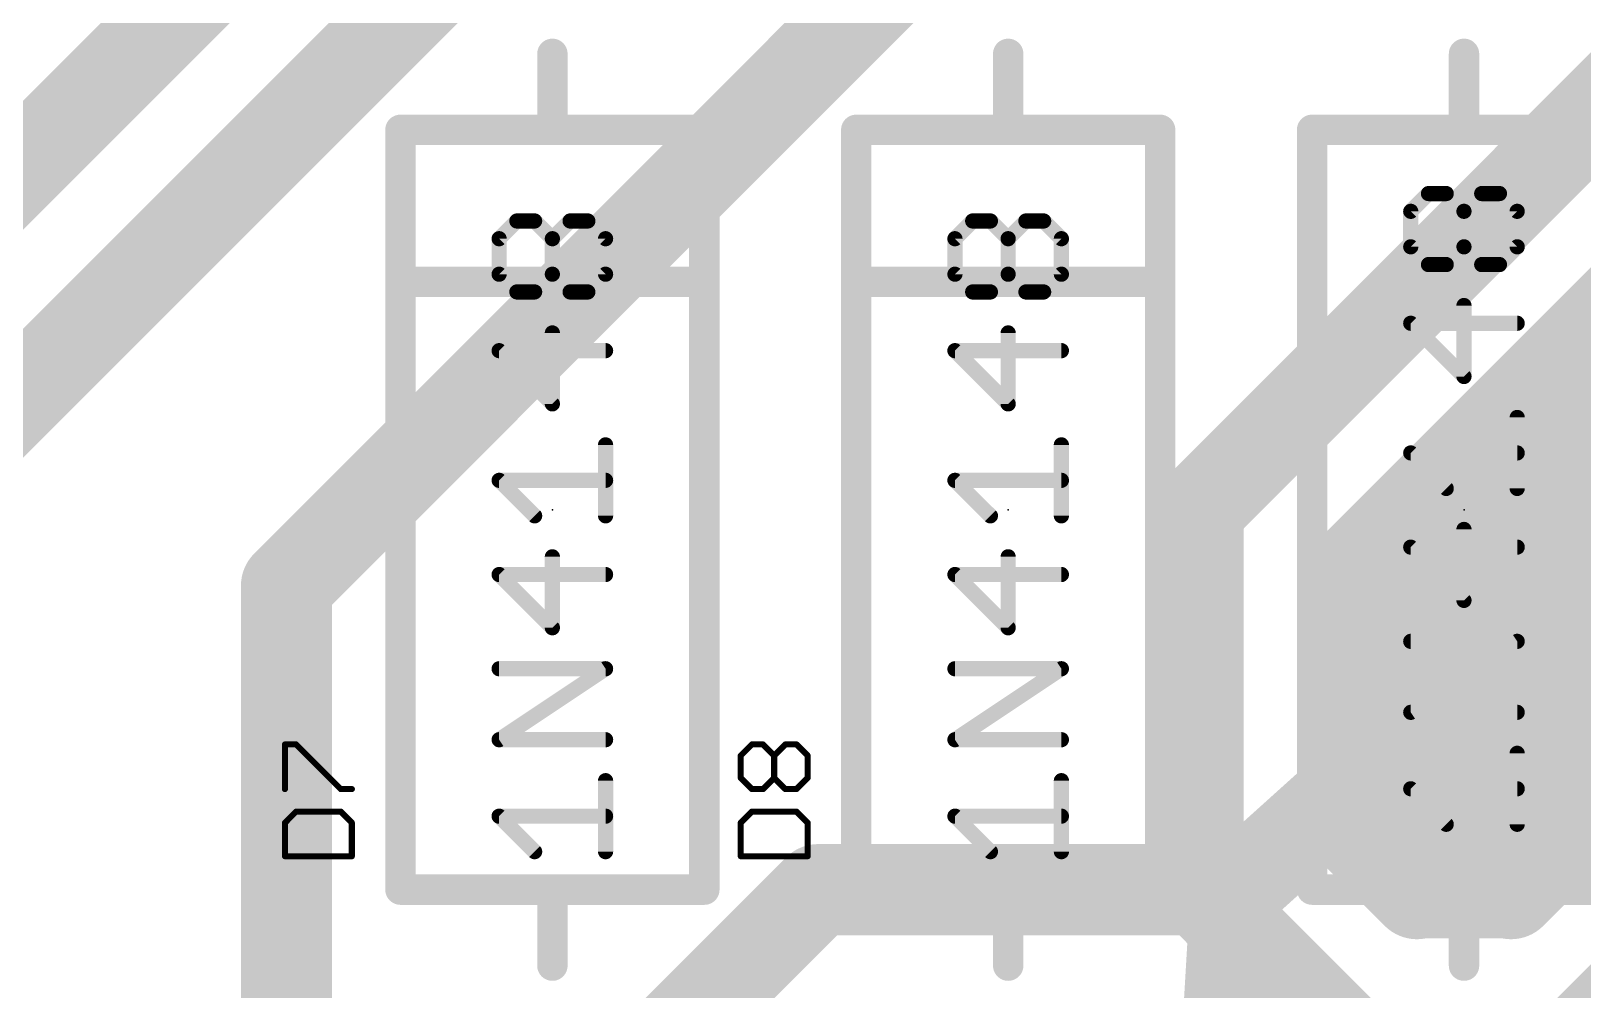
# Model space of a CAD drawing. Extents: x 0 to 88.9, y -10.5 to 54.6.
# Drawn here: x 58.82 to 71.8, y 33.45 to 41.47 of the extents above; entities that cross this region are included whole.
import ezdxf

# ---------------------------------------------------------------- set-up
doc = ezdxf.new("R2010")
doc.units = 0
for name, color, linetype in [('1', 22, 'CONTINUOUS'), ('16', 175, 'CONTINUOUS'), ('21', 253, 'CONTINUOUS'), ('23', 7, 'CONTINUOUS'), ('25', 253, 'CONTINUOUS')]:
    doc.layers.add(name, color=color, linetype=linetype)

msp = doc.modelspace()

# ---------------------------------------------------------------- linework, layer by layer
at = {"layer": '1', "const_width": 0.762}
for points in [[(68.8975, 34.29), (72.0725, 37.1475)], [(72.0725, 37.1475), (73.025, 37.1475)], [(68.7388, 31.5913), (68.8975, 34.29)]]:
    msp.add_lwpolyline(points, dxfattribs=at)
at = {"layer": '1', "const_width": 0.381}
for points in [[(72.0725, 37.338, 1), (72.0725, 36.957)], [(72.1999, 37.0059, 1), (71.9451, 37.2891)], [(69.0877, 34.2788, 1), (68.7073, 34.3012)], [(68.7701, 34.4316, 1), (69.0249, 34.1484)]]:
    msp.add_lwpolyline(points, format="xyb", dxfattribs=at)
at = {"layer": '16', "const_width": 0.762}
for points in [[(53.34, 33.02), (62.865, 42.545)], [(60.96, 42.545), (56.515, 38.1)], [(66.675, 42.545), (60.96, 36.83)], [(73.025, 41.91), (68.58, 37.465)], [(69.85, 36.9389), (73.7444, 40.8333)], [(71.773, 38.862), (75.0742, 38.862)], [(71.011, 38.1), (83.82, 38.1)], [(68.58, 37.465), (68.58, 34.29)], [(70.249, 37.338), (83.82, 37.338)], [(69.85, 34.8161), (69.85, 36.9389)], [(60.96, 36.83), (60.96, 31.75)], [(69.85, 36.576), (83.82, 36.576)], [(69.85, 35.814), (83.82, 35.814)], [(72.3056, 35.3666), (71.1956, 34.2566)], [(69.85, 35.052), (71.9909, 35.052)], [(70.4094, 34.2566), (69.85, 34.8161)], [(65.405, 34.29), (63.5, 32.385)], [(68.58, 34.29), (65.405, 34.29)], [(70.485, 32.385), (68.58, 34.29)], [(70.376, 34.29), (71.2289, 34.29)], [(70.4286, 34.2646), (70.4094, 34.2566)], [(71.1764, 34.2646), (70.4286, 34.2646)], [(71.12, 32.385), (73.025, 34.29)], [(71.1956, 34.2566), (71.1764, 34.2646)]]:
    msp.add_lwpolyline(points, dxfattribs=at)
at = {"layer": '16', "const_width": 0.381}
for points in [[(71.773, 39.0525, 1), (71.773, 38.6715)], [(71.011, 38.2905, 1), (71.011, 37.9095)], [(68.7705, 37.465, 1), (68.3895, 37.465)], [(68.4453, 37.5997, 1), (68.7147, 37.3303)], [(70.249, 37.5285, 1), (70.249, 37.1475)], [(70.0405, 36.9389, 1), (69.6595, 36.9389)], [(69.7153, 37.0737, 1), (69.9847, 36.8042)], [(61.1505, 36.83, 1), (60.7695, 36.83)], [(60.8253, 36.9647, 1), (61.0947, 36.6953)], [(69.85, 36.7665, 1), (69.85, 36.3855)], [(69.85, 36.0045, 1), (69.85, 35.6235)], [(69.85, 35.2425, 1), (69.85, 34.8615)], [(69.9847, 34.9508, 1), (69.7153, 34.6813)], [(69.6595, 34.8161, 1), (70.0405, 34.8161)], [(65.405, 34.4805, 1), (65.405, 34.0995)], [(65.5397, 34.1553, 1), (65.2703, 34.4247)], [(68.7147, 34.4247, 1), (68.4453, 34.1553)], [(68.58, 34.0995, 1), (68.58, 34.4805)], [(70.376, 34.4805, 1), (70.376, 34.0995)], [(70.4286, 34.4551, 1), (70.4286, 34.0741)], [(70.5015, 34.0886, 1), (70.3557, 34.4406)], [(71.2493, 34.4406, 1), (71.1035, 34.0886)], [(71.1764, 34.0741, 1), (71.1764, 34.4551)], [(71.2289, 34.0995, 1), (71.2289, 34.4805)], [(70.3365, 34.4326, 1), (70.4823, 34.0806)], [(70.2747, 34.1219, 1), (70.5441, 34.3913)], [(71.0609, 34.3913, 1), (71.3303, 34.1219)], [(71.1227, 34.0806, 1), (71.2685, 34.4326)], [(68.3895, 34.29, 1), (68.7705, 34.29)]]:
    msp.add_lwpolyline(points, format="xyb", dxfattribs=at)
at = {"layer": '21'}
for points, const_width in [([(63.1825, 40.64), (63.1825, 41.275)], 0.254), ([(66.9925, 40.64), (66.9925, 41.275)], 0.254), ([(70.8025, 40.64), (70.8025, 41.275)], 0.254), ([(61.9125, 40.64), (61.9125, 39.37)], 0.254), ([(63.1825, 40.64), (61.9125, 40.64)], 0.254), ([(64.4525, 40.64), (63.1825, 40.64)], 0.254), ([(64.4525, 39.37), (64.4525, 40.64)], 0.254), ([(65.7225, 40.64), (65.7225, 39.37)], 0.254), ([(66.9925, 40.64), (65.7225, 40.64)], 0.254), ([(68.2625, 40.64), (66.9925, 40.64)], 0.254), ([(68.2625, 39.37), (68.2625, 40.64)], 0.254), ([(70.8025, 40.64), (69.5325, 40.64)], 0.254), ([(69.5325, 40.64), (69.5325, 35.56)], 0.254), ([(72.0725, 40.64), (70.8025, 40.64)], 0.254), ([(70.3572, 39.9589), (70.5055, 40.1072)], 0.127), ([(70.5055, 40.1072), (70.6538, 40.1072)], 0.127), ([(70.6538, 40.1072), (70.8021, 39.9589)], 0.127), ([(70.8021, 39.9589), (70.9504, 40.1072)], 0.127), ([(70.9504, 40.1072), (71.0987, 40.1072)], 0.127), ([(71.0987, 40.1072), (71.247, 39.9589)], 0.127), ([(70.3572, 39.6623), (70.3572, 39.9589)], 0.127), ([(70.8021, 39.6623), (70.8021, 39.9589)], 0.127), ([(71.247, 39.9589), (71.247, 39.6623)], 0.127), ([(62.7372, 39.73), (62.8855, 39.8783)], 0.127), ([(62.8855, 39.8783), (63.0338, 39.8783)], 0.127), ([(63.0338, 39.8783), (63.1821, 39.73)], 0.127), ([(63.1821, 39.73), (63.3304, 39.8783)], 0.127), ([(63.3304, 39.8783), (63.4787, 39.8783)], 0.127), ([(63.4787, 39.8783), (63.627, 39.73)], 0.127), ([(66.5472, 39.73), (66.6955, 39.8783)], 0.127), ([(66.6955, 39.8783), (66.8438, 39.8783)], 0.127), ([(66.8438, 39.8783), (66.9921, 39.73)], 0.127), ([(66.9921, 39.73), (67.1404, 39.8783)], 0.127), ([(67.1404, 39.8783), (67.2887, 39.8783)], 0.127), ([(67.2887, 39.8783), (67.437, 39.73)], 0.127), ([(62.7372, 39.4334), (62.7372, 39.73)], 0.127), ([(63.1821, 39.4334), (63.1821, 39.73)], 0.127), ([(63.627, 39.73), (63.627, 39.4334)], 0.127), ([(66.5472, 39.4334), (66.5472, 39.73)], 0.127), ([(66.9921, 39.4334), (66.9921, 39.73)], 0.127), ([(67.437, 39.73), (67.437, 39.4334)], 0.127), ([(70.5055, 39.514), (70.3572, 39.6623)], 0.127), ([(70.8021, 39.6623), (70.6538, 39.514)], 0.127), ([(70.9504, 39.514), (70.8021, 39.6623)], 0.127), ([(71.247, 39.6623), (71.0987, 39.514)], 0.127), ([(70.6538, 39.514), (70.5055, 39.514)], 0.127), ([(71.0987, 39.514), (70.9504, 39.514)], 0.127), ([(61.9125, 39.37), (61.9125, 34.29)], 0.254), ([(61.9125, 39.37), (64.4525, 39.37)], 0.254), ([(62.8855, 39.2851), (62.7372, 39.4334)], 0.127), ([(63.1821, 39.4334), (63.0338, 39.2851)], 0.127), ([(63.3304, 39.2851), (63.1821, 39.4334)], 0.127), ([(63.627, 39.4334), (63.4787, 39.2851)], 0.127), ([(64.4525, 34.29), (64.4525, 39.37)], 0.254), ([(65.7225, 39.37), (65.7225, 34.29)], 0.254), ([(65.7225, 39.37), (68.2625, 39.37)], 0.254), ([(66.6955, 39.2851), (66.5472, 39.4334)], 0.127), ([(66.9921, 39.4334), (66.8438, 39.2851)], 0.127), ([(67.1404, 39.2851), (66.9921, 39.4334)], 0.127), ([(67.437, 39.4334), (67.2887, 39.2851)], 0.127), ([(68.2625, 34.29), (68.2625, 39.37)], 0.254), ([(63.0338, 39.2851), (62.8855, 39.2851)], 0.127), ([(63.4787, 39.2851), (63.3304, 39.2851)], 0.127), ([(66.8438, 39.2851), (66.6955, 39.2851)], 0.127), ([(67.2887, 39.2851), (67.1404, 39.2851)], 0.127), ([(70.8021, 38.5785), (70.8021, 39.1716)], 0.127), ([(71.247, 39.0233), (70.3572, 39.0233)], 0.127), ([(70.3572, 39.0233), (70.8021, 38.5785)], 0.127), ([(63.1821, 38.3496), (63.1821, 38.9427)], 0.127), ([(66.9921, 38.3496), (66.9921, 38.9427)], 0.127), ([(63.627, 38.7945), (62.7372, 38.7945)], 0.127), ([(62.7372, 38.7945), (63.1821, 38.3496)], 0.127), ([(67.437, 38.7945), (66.5472, 38.7945)], 0.127), ([(66.5472, 38.7945), (66.9921, 38.3496)], 0.127), ([(71.247, 37.6429), (71.247, 38.2361)], 0.127), ([(63.627, 37.4141), (63.627, 38.0072)], 0.127), ([(67.437, 37.4141), (67.437, 38.0072)], 0.127), ([(70.6538, 37.6429), (70.3572, 37.9395)], 0.127), ([(70.3572, 37.9395), (71.247, 37.9395)], 0.127), ([(63.0338, 37.4141), (62.7372, 37.7106)], 0.127), ([(62.7372, 37.7106), (63.627, 37.7106)], 0.127), ([(66.8438, 37.4141), (66.5472, 37.7106)], 0.127), ([(66.5472, 37.7106), (67.437, 37.7106)], 0.127), ([(70.8021, 36.7074), (70.8021, 37.3006)], 0.127), ([(63.1821, 36.4785), (63.1821, 37.0717)], 0.127), ([(66.9921, 36.4785), (66.9921, 37.0717)], 0.127), ([(71.247, 37.1523), (70.3572, 37.1523)], 0.127), ([(70.3572, 37.1523), (70.8021, 36.7074)], 0.127), ([(63.627, 36.9234), (62.7372, 36.9234)], 0.127), ([(62.7372, 36.9234), (63.1821, 36.4785)], 0.127), ([(67.437, 36.9234), (66.5472, 36.9234)], 0.127), ([(66.5472, 36.9234), (66.9921, 36.4785)], 0.127), ([(70.3572, 35.7719), (71.247, 36.3651)], 0.127), ([(71.247, 36.3651), (70.3572, 36.3651)], 0.127), ([(62.7372, 35.543), (63.627, 36.1362)], 0.127), ([(63.627, 36.1362), (62.7372, 36.1362)], 0.127), ([(66.5472, 35.543), (67.437, 36.1362)], 0.127), ([(67.437, 36.1362), (66.5472, 36.1362)], 0.127), ([(71.247, 35.7719), (70.3572, 35.7719)], 0.127), ([(69.5325, 35.56), (69.5325, 34.29)], 0.254), ([(72.0725, 35.56), (69.5325, 35.56)], 0.254), ([(63.627, 35.543), (62.7372, 35.543)], 0.127), ([(67.437, 35.543), (66.5472, 35.543)], 0.127), ([(71.247, 34.8364), (71.247, 35.4296)], 0.127), ([(63.627, 34.6075), (63.627, 35.2007)], 0.127), ([(67.437, 34.6075), (67.437, 35.2007)], 0.127), ([(70.6538, 34.8364), (70.3572, 35.133)], 0.127), ([(70.3572, 35.133), (71.247, 35.133)], 0.127), ([(63.0338, 34.6075), (62.7372, 34.9041)], 0.127), ([(62.7372, 34.9041), (63.627, 34.9041)], 0.127), ([(66.8438, 34.6075), (66.5472, 34.9041)], 0.127), ([(66.5472, 34.9041), (67.437, 34.9041)], 0.127), ([(61.9125, 34.29), (63.1825, 34.29)], 0.254), ([(63.1825, 34.29), (64.4525, 34.29)], 0.254), ([(63.1825, 34.29), (63.1825, 33.655)], 0.254), ([(65.7225, 34.29), (66.9925, 34.29)], 0.254), ([(66.9925, 34.29), (68.2625, 34.29)], 0.254), ([(66.9925, 34.29), (66.9925, 33.655)], 0.254), ([(69.5325, 34.29), (70.8025, 34.29)], 0.254), ([(70.8025, 34.29), (72.0725, 34.29)], 0.254), ([(70.8025, 34.29), (70.8025, 33.655)], 0.254)]:
    msp.add_lwpolyline(points, dxfattribs=dict(at, const_width=const_width))
for points, const_width in [([(63.246, 41.275, 1), (63.119, 41.275)], 0.127), ([(67.056, 41.275, 1), (66.929, 41.275)], 0.127), ([(70.866, 41.275, 1), (70.739, 41.275)], 0.127), ([(61.976, 40.64, 1), (61.849, 40.64)], 0.127), ([(61.9125, 40.7035, 1), (61.9125, 40.5765)], 0.127), ([(63.1825, 40.7035, 1), (63.1825, 40.5765)], 0.127), ([(63.1825, 40.5765, 1), (63.1825, 40.7035)], 0.127), ([(64.516, 40.64, 1), (64.389, 40.64)], 0.127), ([(64.4525, 40.5765, 1), (64.4525, 40.7035)], 0.127), ([(65.786, 40.64, 1), (65.659, 40.64)], 0.127), ([(65.7225, 40.7035, 1), (65.7225, 40.5765)], 0.127), ([(66.9925, 40.7035, 1), (66.9925, 40.5765)], 0.127), ([(66.9925, 40.5765, 1), (66.9925, 40.7035)], 0.127), ([(68.326, 40.64, 1), (68.199, 40.64)], 0.127), ([(68.2625, 40.5765, 1), (68.2625, 40.7035)], 0.127), ([(69.5325, 40.7035, 1), (69.5325, 40.5765)], 0.127), ([(69.596, 40.64, 1), (69.469, 40.64)], 0.127), ([(70.8025, 40.7035, 1), (70.8025, 40.5765)], 0.127), ([(70.8025, 40.5765, 1), (70.8025, 40.7035)], 0.127), ([(63.119, 40.64, 1), (63.246, 40.64)], 0.127), ([(66.929, 40.64, 1), (67.056, 40.64)], 0.127), ([(70.739, 40.64, 1), (70.866, 40.64)], 0.127), ([(70.5055, 40.1389, 1), (70.5055, 40.0754)], 0.0635), ([(70.528, 40.0847, 1), (70.4831, 40.1296)], 0.0635), ([(70.6763, 40.1296, 1), (70.6314, 40.0847)], 0.0635), ([(70.6538, 40.0754, 1), (70.6538, 40.1389)], 0.0635), ([(70.9504, 40.1389, 1), (70.9504, 40.0754)], 0.0635), ([(70.9729, 40.0847, 1), (70.928, 40.1296)], 0.0635), ([(71.1212, 40.1296, 1), (71.0763, 40.0847)], 0.0635), ([(71.0987, 40.0754, 1), (71.0987, 40.1389)], 0.0635), ([(70.389, 39.9589, 1), (70.3255, 39.9589)], 0.0635), ([(70.3348, 39.9813, 1), (70.3797, 39.9364)], 0.0635), ([(70.8339, 39.9589, 1), (70.7704, 39.9589)], 0.0635), ([(70.7797, 39.9813, 1), (70.8246, 39.9364)], 0.0635), ([(70.7797, 39.9364, 1), (70.8246, 39.9813)], 0.0635), ([(71.2788, 39.9589, 1), (71.2152, 39.9589)], 0.0635), ([(71.2245, 39.9364, 1), (71.2695, 39.9813)], 0.0635), ([(62.8855, 39.91, 1), (62.8855, 39.8465)], 0.0635), ([(62.908, 39.8558, 1), (62.8631, 39.9007)], 0.0635), ([(63.0563, 39.9007, 1), (63.0114, 39.8558)], 0.0635), ([(63.0338, 39.8465, 1), (63.0338, 39.91)], 0.0635), ([(63.3304, 39.91, 1), (63.3304, 39.8465)], 0.0635), ([(63.3529, 39.8558, 1), (63.308, 39.9007)], 0.0635), ([(63.5012, 39.9007, 1), (63.4563, 39.8558)], 0.0635), ([(63.4787, 39.8465, 1), (63.4787, 39.91)], 0.0635), ([(66.6955, 39.91, 1), (66.6955, 39.8465)], 0.0635), ([(66.718, 39.8558, 1), (66.6731, 39.9007)], 0.0635), ([(66.8663, 39.9007, 1), (66.8214, 39.8558)], 0.0635), ([(66.8438, 39.8465, 1), (66.8438, 39.91)], 0.0635), ([(67.1404, 39.91, 1), (67.1404, 39.8465)], 0.0635), ([(67.1629, 39.8558, 1), (67.118, 39.9007)], 0.0635), ([(67.3112, 39.9007, 1), (67.2663, 39.8558)], 0.0635), ([(67.2887, 39.8465, 1), (67.2887, 39.91)], 0.0635), ([(62.769, 39.73, 1), (62.7055, 39.73)], 0.0635), ([(62.7148, 39.7524, 1), (62.7597, 39.7075)], 0.0635), ([(63.2139, 39.73, 1), (63.1504, 39.73)], 0.0635), ([(63.1597, 39.7524, 1), (63.2046, 39.7075)], 0.0635), ([(63.1597, 39.7075, 1), (63.2046, 39.7524)], 0.0635), ([(63.6588, 39.73, 1), (63.5953, 39.73)], 0.0635), ([(63.6045, 39.7075, 1), (63.6495, 39.7524)], 0.0635), ([(66.579, 39.73, 1), (66.5155, 39.73)], 0.0635), ([(66.5248, 39.7524, 1), (66.5697, 39.7075)], 0.0635), ([(67.0239, 39.73, 1), (66.9604, 39.73)], 0.0635), ([(66.9697, 39.7524, 1), (67.0146, 39.7075)], 0.0635), ([(66.9697, 39.7075, 1), (67.0146, 39.7524)], 0.0635), ([(67.4688, 39.73, 1), (67.4052, 39.73)], 0.0635), ([(67.4145, 39.7075, 1), (67.4595, 39.7524)], 0.0635), ([(70.3797, 39.6847, 1), (70.3348, 39.6398)], 0.0635), ([(70.8246, 39.6847, 1), (70.7797, 39.6398)], 0.0635), ([(70.8246, 39.6398, 1), (70.7797, 39.6847)], 0.0635), ([(71.2695, 39.6398, 1), (71.2245, 39.6847)], 0.0635), ([(70.3255, 39.6623, 1), (70.389, 39.6623)], 0.0635), ([(70.5055, 39.5457, 1), (70.5055, 39.4822)], 0.0635), ([(70.4831, 39.4915, 1), (70.528, 39.5364)], 0.0635), ([(70.6314, 39.5364, 1), (70.6763, 39.4915)], 0.0635), ([(70.6538, 39.4822, 1), (70.6538, 39.5457)], 0.0635), ([(70.7704, 39.6623, 1), (70.8339, 39.6623)], 0.0635), ([(70.9504, 39.5457, 1), (70.9504, 39.4822)], 0.0635), ([(70.928, 39.4915, 1), (70.9729, 39.5364)], 0.0635), ([(71.0763, 39.5364, 1), (71.1212, 39.4915)], 0.0635), ([(71.0987, 39.4822, 1), (71.0987, 39.5457)], 0.0635), ([(71.2152, 39.6623, 1), (71.2788, 39.6623)], 0.0635), ([(61.976, 39.37, 1), (61.849, 39.37)], 0.127), ([(61.9125, 39.4335, 1), (61.9125, 39.3065)], 0.127), ([(62.7055, 39.4334, 1), (62.769, 39.4334)], 0.0635), ([(62.7597, 39.4558, 1), (62.7148, 39.4109)], 0.0635), ([(63.1504, 39.4334, 1), (63.2139, 39.4334)], 0.0635), ([(63.2046, 39.4558, 1), (63.1597, 39.4109)], 0.0635), ([(63.2046, 39.4109, 1), (63.1597, 39.4558)], 0.0635), ([(63.5953, 39.4334, 1), (63.6588, 39.4334)], 0.0635), ([(63.6495, 39.4109, 1), (63.6045, 39.4558)], 0.0635), ([(64.516, 39.37, 1), (64.389, 39.37)], 0.127), ([(64.4525, 39.3065, 1), (64.4525, 39.4335)], 0.127), ([(65.786, 39.37, 1), (65.659, 39.37)], 0.127), ([(65.7225, 39.4335, 1), (65.7225, 39.3065)], 0.127), ([(66.5697, 39.4558, 1), (66.5248, 39.4109)], 0.0635), ([(66.5155, 39.4334, 1), (66.579, 39.4334)], 0.0635), ([(67.0146, 39.4558, 1), (66.9697, 39.4109)], 0.0635), ([(66.9604, 39.4334, 1), (67.0239, 39.4334)], 0.0635), ([(67.0146, 39.4109, 1), (66.9697, 39.4558)], 0.0635), ([(67.4052, 39.4334, 1), (67.4688, 39.4334)], 0.0635), ([(67.4595, 39.4109, 1), (67.4145, 39.4558)], 0.0635), ([(68.326, 39.37, 1), (68.199, 39.37)], 0.127), ([(68.2625, 39.3065, 1), (68.2625, 39.4335)], 0.127), ([(61.849, 39.37, 1), (61.976, 39.37)], 0.127), ([(62.8855, 39.3168, 1), (62.8855, 39.2533)], 0.0635), ([(62.8631, 39.2626, 1), (62.908, 39.3075)], 0.0635), ([(63.0114, 39.3075, 1), (63.0563, 39.2626)], 0.0635), ([(63.0338, 39.2533, 1), (63.0338, 39.3168)], 0.0635), ([(63.3304, 39.3168, 1), (63.3304, 39.2533)], 0.0635), ([(63.308, 39.2626, 1), (63.3529, 39.3075)], 0.0635), ([(63.4563, 39.3075, 1), (63.5012, 39.2626)], 0.0635), ([(63.4787, 39.2533, 1), (63.4787, 39.3168)], 0.0635), ([(64.389, 39.37, 1), (64.516, 39.37)], 0.127), ([(65.659, 39.37, 1), (65.786, 39.37)], 0.127), ([(66.6955, 39.3168, 1), (66.6955, 39.2533)], 0.0635), ([(66.6731, 39.2626, 1), (66.718, 39.3075)], 0.0635), ([(66.8214, 39.3075, 1), (66.8663, 39.2626)], 0.0635), ([(66.8438, 39.2533, 1), (66.8438, 39.3168)], 0.0635), ([(67.1404, 39.3168, 1), (67.1404, 39.2533)], 0.0635), ([(67.118, 39.2626, 1), (67.1629, 39.3075)], 0.0635), ([(67.2663, 39.3075, 1), (67.3112, 39.2626)], 0.0635), ([(67.2887, 39.2533, 1), (67.2887, 39.3168)], 0.0635), ([(68.199, 39.37, 1), (68.326, 39.37)], 0.127), ([(70.8339, 39.1716, 1), (70.7704, 39.1716)], 0.0635), ([(70.3572, 39.0551, 1), (70.3572, 38.9916)], 0.0635), ([(70.3797, 39.0458, 1), (70.3348, 39.0009)], 0.0635), ([(71.247, 38.9916, 1), (71.247, 39.0551)], 0.0635), ([(63.2139, 38.9427, 1), (63.1504, 38.9427)], 0.0635), ([(67.0239, 38.9427, 1), (66.9604, 38.9427)], 0.0635), ([(62.7372, 38.8262, 1), (62.7372, 38.7627)], 0.0635), ([(62.7597, 38.8169, 1), (62.7148, 38.772)], 0.0635), ([(63.627, 38.7627, 1), (63.627, 38.8262)], 0.0635), ([(66.5472, 38.8262, 1), (66.5472, 38.7627)], 0.0635), ([(66.5697, 38.8169, 1), (66.5248, 38.772)], 0.0635), ([(67.437, 38.7627, 1), (67.437, 38.8262)], 0.0635), ([(70.7704, 38.5785, 1), (70.8339, 38.5785)], 0.0635), ([(70.7797, 38.556, 1), (70.8246, 38.6009)], 0.0635), ([(63.1597, 38.3271, 1), (63.2046, 38.372)], 0.0635), ([(66.9697, 38.3271, 1), (67.0146, 38.372)], 0.0635), ([(63.1504, 38.3496, 1), (63.2139, 38.3496)], 0.0635), ([(66.9604, 38.3496, 1), (67.0239, 38.3496)], 0.0635), ([(71.2788, 38.2361, 1), (71.2152, 38.2361)], 0.0635), ([(63.6588, 38.0072, 1), (63.5953, 38.0072)], 0.0635), ([(67.4688, 38.0072, 1), (67.4052, 38.0072)], 0.0635), ([(70.3572, 37.9713, 1), (70.3572, 37.9078)], 0.0635), ([(70.3797, 37.962, 1), (70.3348, 37.9171)], 0.0635), ([(71.247, 37.9078, 1), (71.247, 37.9713)], 0.0635), ([(62.7372, 37.7424, 1), (62.7372, 37.6789)], 0.0635), ([(62.7597, 37.7331, 1), (62.7148, 37.6882)], 0.0635), ([(63.627, 37.6789, 1), (63.627, 37.7424)], 0.0635), ([(66.5472, 37.7424, 1), (66.5472, 37.6789)], 0.0635), ([(66.5697, 37.7331, 1), (66.5248, 37.6882)], 0.0635), ([(67.437, 37.6789, 1), (67.437, 37.7424)], 0.0635), ([(70.6314, 37.6205, 1), (70.6763, 37.6654)], 0.0635), ([(71.2152, 37.6429, 1), (71.2788, 37.6429)], 0.0635), ([(63.0114, 37.3916, 1), (63.0563, 37.4365)], 0.0635), ([(63.5953, 37.4141, 1), (63.6588, 37.4141)], 0.0635), ([(66.8214, 37.3916, 1), (66.8663, 37.4365)], 0.0635), ([(67.4052, 37.4141, 1), (67.4688, 37.4141)], 0.0635), ([(70.8339, 37.3006, 1), (70.7704, 37.3006)], 0.0635), ([(63.2139, 37.0717, 1), (63.1504, 37.0717)], 0.0635), ([(67.0239, 37.0717, 1), (66.9604, 37.0717)], 0.0635), ([(70.3572, 37.1841, 1), (70.3572, 37.1206)], 0.0635), ([(70.3797, 37.1748, 1), (70.3348, 37.1298)], 0.0635), ([(71.247, 37.1206, 1), (71.247, 37.1841)], 0.0635), ([(62.7372, 36.9552, 1), (62.7372, 36.8917)], 0.0635), ([(62.7597, 36.9459, 1), (62.7148, 36.901)], 0.0635), ([(63.627, 36.8917, 1), (63.627, 36.9552)], 0.0635), ([(66.5472, 36.9552, 1), (66.5472, 36.8917)], 0.0635), ([(66.5697, 36.9459, 1), (66.5248, 36.901)], 0.0635), ([(67.437, 36.8917, 1), (67.437, 36.9552)], 0.0635), ([(70.7704, 36.7074, 1), (70.8339, 36.7074)], 0.0635), ([(70.7797, 36.685, 1), (70.8246, 36.7299)], 0.0635), ([(63.1504, 36.4785, 1), (63.2139, 36.4785)], 0.0635), ([(63.1597, 36.4561, 1), (63.2046, 36.501)], 0.0635), ([(66.9604, 36.4785, 1), (67.0239, 36.4785)], 0.0635), ([(66.9697, 36.4561, 1), (67.0146, 36.501)], 0.0635), ([(70.3572, 36.3968, 1), (70.3572, 36.3333)], 0.0635), ([(71.2646, 36.3387, 1), (71.2294, 36.3915)], 0.0635), ([(71.247, 36.3333, 1), (71.247, 36.3968)], 0.0635), ([(62.7372, 36.1679, 1), (62.7372, 36.1044)], 0.0635), ([(63.6446, 36.1098, 1), (63.6094, 36.1626)], 0.0635), ([(63.627, 36.1044, 1), (63.627, 36.1679)], 0.0635), ([(66.5472, 36.1679, 1), (66.5472, 36.1044)], 0.0635), ([(67.4546, 36.1098, 1), (67.4194, 36.1626)], 0.0635), ([(67.437, 36.1044, 1), (67.437, 36.1679)], 0.0635), ([(70.3572, 35.8037, 1), (70.3572, 35.7402)], 0.0635), ([(70.3396, 35.7983, 1), (70.3749, 35.7455)], 0.0635), ([(71.247, 35.7402, 1), (71.247, 35.8037)], 0.0635), ([(69.596, 35.56, 1), (69.469, 35.56)], 0.127), ([(69.5325, 35.6235, 1), (69.5325, 35.4965)], 0.127), ([(62.7372, 35.5748, 1), (62.7372, 35.5113)], 0.0635), ([(62.7196, 35.5694, 1), (62.7549, 35.5166)], 0.0635), ([(63.627, 35.5113, 1), (63.627, 35.5748)], 0.0635), ([(66.5472, 35.5748, 1), (66.5472, 35.5113)], 0.0635), ([(66.5296, 35.5694, 1), (66.5649, 35.5166)], 0.0635), ([(67.437, 35.5113, 1), (67.437, 35.5748)], 0.0635), ([(69.469, 35.56, 1), (69.596, 35.56)], 0.127), ([(71.2788, 35.4296, 1), (71.2152, 35.4296)], 0.0635), ([(63.6588, 35.2007, 1), (63.5953, 35.2007)], 0.0635), ([(67.4688, 35.2007, 1), (67.4052, 35.2007)], 0.0635), ([(70.3572, 35.1647, 1), (70.3572, 35.1012)], 0.0635), ([(70.3797, 35.1554, 1), (70.3348, 35.1105)], 0.0635), ([(71.247, 35.1012, 1), (71.247, 35.1647)], 0.0635), ([(62.7372, 34.9358, 1), (62.7372, 34.8723)], 0.0635), ([(62.7597, 34.9265, 1), (62.7148, 34.8816)], 0.0635), ([(63.627, 34.8723, 1), (63.627, 34.9358)], 0.0635), ([(66.5472, 34.9358, 1), (66.5472, 34.8723)], 0.0635), ([(66.5697, 34.9265, 1), (66.5248, 34.8816)], 0.0635), ([(67.437, 34.8723, 1), (67.437, 34.9358)], 0.0635), ([(70.6314, 34.8139, 1), (70.6763, 34.8588)], 0.0635), ([(71.2152, 34.8364, 1), (71.2788, 34.8364)], 0.0635), ([(63.0114, 34.585, 1), (63.0563, 34.63)], 0.0635), ([(63.5953, 34.6075, 1), (63.6588, 34.6075)], 0.0635), ([(66.8214, 34.585, 1), (66.8663, 34.63)], 0.0635), ([(67.4052, 34.6075, 1), (67.4688, 34.6075)], 0.0635), ([(61.9125, 34.3535, 1), (61.9125, 34.2265)], 0.127), ([(63.1825, 34.3535, 1), (63.1825, 34.2265)], 0.127), ([(63.246, 34.29, 1), (63.119, 34.29)], 0.127), ([(63.1825, 34.2265, 1), (63.1825, 34.3535)], 0.127), ([(64.4525, 34.2265, 1), (64.4525, 34.3535)], 0.127), ([(65.7225, 34.3535, 1), (65.7225, 34.2265)], 0.127), ([(66.9925, 34.3535, 1), (66.9925, 34.2265)], 0.127), ([(67.056, 34.29, 1), (66.929, 34.29)], 0.127), ([(66.9925, 34.2265, 1), (66.9925, 34.3535)], 0.127), ([(68.2625, 34.2265, 1), (68.2625, 34.3535)], 0.127), ([(69.5325, 34.3535, 1), (69.5325, 34.2265)], 0.127), ([(70.8025, 34.3535, 1), (70.8025, 34.2265)], 0.127), ([(70.866, 34.29, 1), (70.739, 34.29)], 0.127), ([(70.8025, 34.2265, 1), (70.8025, 34.3535)], 0.127), ([(61.849, 34.29, 1), (61.976, 34.29)], 0.127), ([(64.389, 34.29, 1), (64.516, 34.29)], 0.127), ([(65.659, 34.29, 1), (65.786, 34.29)], 0.127), ([(68.199, 34.29, 1), (68.326, 34.29)], 0.127), ([(69.469, 34.29, 1), (69.596, 34.29)], 0.127), ([(63.119, 33.655, 1), (63.246, 33.655)], 0.127), ([(66.929, 33.655, 1), (67.056, 33.655)], 0.127), ([(70.739, 33.655, 1), (70.866, 33.655)], 0.127)]:
    msp.add_lwpolyline(points, format="xyb", dxfattribs=dict(at, const_width=const_width))
at = {"layer": '23'}
for p in [(63.1825, 37.465), (66.9925, 37.465), (70.8025, 37.465)]:
    msp.add_point(p, dxfattribs=at)
at = {"layer": '25', "const_width": 0.0508}
for points in [[(60.9468, 35.1307), (60.9468, 35.5036)], [(60.9468, 35.5036), (61.04, 35.5036)], [(61.04, 35.5036), (61.4129, 35.1307)], [(64.7568, 35.4103), (64.85, 35.5036)], [(64.7568, 35.2239), (64.7568, 35.4103)], [(64.85, 35.5036), (64.9433, 35.5036)], [(64.9433, 35.5036), (65.0365, 35.4103)], [(65.0365, 35.4103), (65.1297, 35.5036)], [(65.0365, 35.2239), (65.0365, 35.4103)], [(65.1297, 35.5036), (65.2229, 35.5036)], [(65.2229, 35.5036), (65.3161, 35.4103)], [(65.3161, 35.4103), (65.3161, 35.2239)], [(61.4129, 35.1307), (61.5061, 35.1307)], [(64.85, 35.1307), (64.7568, 35.2239)], [(64.9433, 35.1307), (64.85, 35.1307)], [(65.0365, 35.2239), (64.9433, 35.1307)], [(65.1297, 35.1307), (65.0365, 35.2239)], [(65.2229, 35.1307), (65.1297, 35.1307)], [(65.3161, 35.2239), (65.2229, 35.1307)], [(61.04, 34.9423), (60.9468, 34.849)], [(61.4129, 34.9423), (61.04, 34.9423)], [(61.5061, 34.849), (61.4129, 34.9423)], [(64.85, 34.9423), (64.7568, 34.849)], [(65.2229, 34.9423), (64.85, 34.9423)], [(65.3161, 34.849), (65.2229, 34.9423)], [(60.9468, 34.849), (60.9468, 34.5694)], [(61.5061, 34.5694), (61.5061, 34.849)], [(64.7568, 34.849), (64.7568, 34.5694)], [(65.3161, 34.5694), (65.3161, 34.849)], [(60.9468, 34.5694), (61.5061, 34.5694)], [(64.7568, 34.5694), (65.3161, 34.5694)]]:
    msp.add_lwpolyline(points, dxfattribs=at)
at = {"layer": '25', "const_width": 0.0254}
for points in [[(60.9595, 35.5036, 1), (60.9341, 35.5036)], [(60.9468, 35.5163, 1), (60.9468, 35.4909)], [(61.049, 35.5125, 1), (61.0311, 35.4946)], [(61.04, 35.4909, 1), (61.04, 35.5163)], [(64.7695, 35.4103, 1), (64.7441, 35.4103)], [(64.7478, 35.4193, 1), (64.7658, 35.4014)], [(64.85, 35.5163, 1), (64.85, 35.4909)], [(64.859, 35.4946, 1), (64.8411, 35.5125)], [(64.9522, 35.5125, 1), (64.9343, 35.4946)], [(64.9433, 35.4909, 1), (64.9433, 35.5163)], [(65.0492, 35.4103, 1), (65.0238, 35.4103)], [(65.0275, 35.4193, 1), (65.0454, 35.4014)], [(65.0275, 35.4014, 1), (65.0454, 35.4193)], [(65.1297, 35.5163, 1), (65.1297, 35.4909)], [(65.1387, 35.4946, 1), (65.1207, 35.5125)], [(65.2319, 35.5125, 1), (65.2139, 35.4946)], [(65.2229, 35.4909, 1), (65.2229, 35.5163)], [(65.3288, 35.4103, 1), (65.3034, 35.4103)], [(65.3071, 35.4014, 1), (65.3251, 35.4193)], [(61.4129, 35.1434, 1), (61.4129, 35.118)], [(61.5061, 35.118, 1), (61.5061, 35.1434)], [(64.7658, 35.2329, 1), (64.7478, 35.2149)], [(64.7441, 35.2239, 1), (64.7695, 35.2239)], [(64.85, 35.1434, 1), (64.85, 35.118)], [(64.9433, 35.118, 1), (64.9433, 35.1434)], [(65.0454, 35.2329, 1), (65.0275, 35.2149)], [(65.0238, 35.2239, 1), (65.0492, 35.2239)], [(65.0454, 35.2149, 1), (65.0275, 35.2329)], [(65.1297, 35.1434, 1), (65.1297, 35.118)], [(65.2229, 35.118, 1), (65.2229, 35.1434)], [(65.3034, 35.2239, 1), (65.3288, 35.2239)], [(65.3251, 35.2149, 1), (65.3071, 35.2329)], [(60.9341, 35.1307, 1), (60.9595, 35.1307)], [(61.4039, 35.1217, 1), (61.4219, 35.1397)], [(64.8411, 35.1217, 1), (64.859, 35.1397)], [(64.9343, 35.1397, 1), (64.9522, 35.1217)], [(65.1207, 35.1217, 1), (65.1387, 35.1397)], [(65.2139, 35.1397, 1), (65.2319, 35.1217)], [(61.04, 34.955, 1), (61.04, 34.9295)], [(61.049, 34.9333, 1), (61.0311, 34.9512)], [(61.4219, 34.9512, 1), (61.4039, 34.9333)], [(61.4129, 34.9295, 1), (61.4129, 34.955)], [(64.85, 34.955, 1), (64.85, 34.9295)], [(64.859, 34.9333, 1), (64.8411, 34.9512)], [(65.2319, 34.9512, 1), (65.2139, 34.9333)], [(65.2229, 34.9295, 1), (65.2229, 34.955)], [(60.9595, 34.849, 1), (60.9341, 34.849)], [(60.9378, 34.858, 1), (60.9558, 34.8401)], [(61.5188, 34.849, 1), (61.4934, 34.849)], [(61.4971, 34.8401, 1), (61.5151, 34.858)], [(64.7695, 34.849, 1), (64.7441, 34.849)], [(64.7478, 34.858, 1), (64.7658, 34.8401)], [(65.3288, 34.849, 1), (65.3034, 34.849)], [(65.3071, 34.8401, 1), (65.3251, 34.858)], [(60.9468, 34.5821, 1), (60.9468, 34.5567)], [(60.9341, 34.5694, 1), (60.9595, 34.5694)], [(61.4934, 34.5694, 1), (61.5188, 34.5694)], [(61.5061, 34.5567, 1), (61.5061, 34.5821)], [(64.7568, 34.5821, 1), (64.7568, 34.5567)], [(64.7441, 34.5694, 1), (64.7695, 34.5694)], [(65.3034, 34.5694, 1), (65.3288, 34.5694)], [(65.3161, 34.5567, 1), (65.3161, 34.5821)]]:
    msp.add_lwpolyline(points, format="xyb", dxfattribs=at)

doc.saveas('drawing.dxf')
